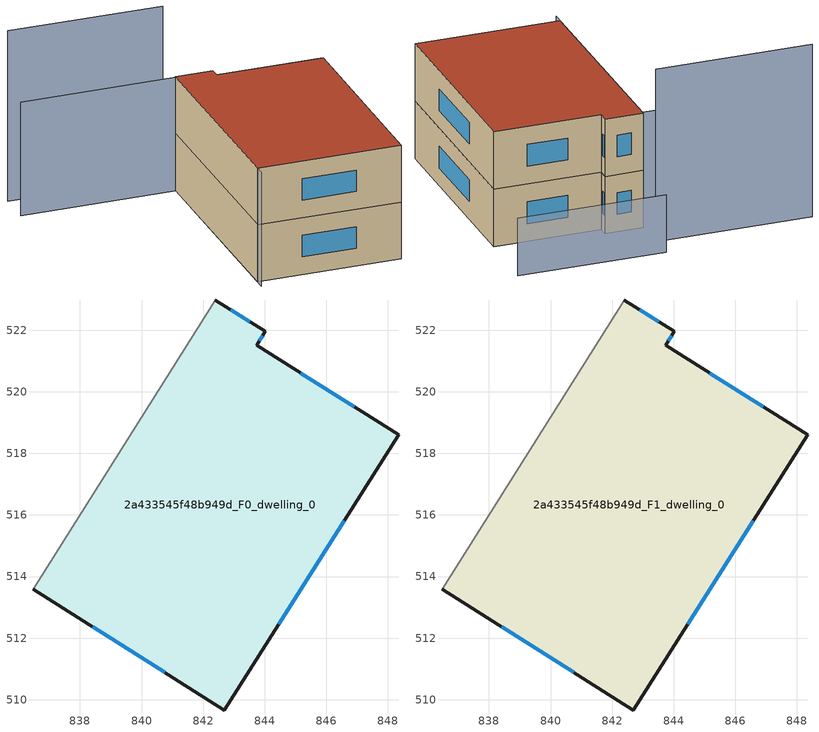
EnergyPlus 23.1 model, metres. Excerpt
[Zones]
2a433545f48b949d_F0_dwelling_0
 floor ground (EU_floor_Construction): 848.34,518.6 842.69,509.67 836.49,513.59 842.39,522.98 844.02,521.96 843.74,521.52 z0
 wall outside (EU_wall_Construction): 836.49,513.59 842.69,509.67 848.34,518.6 843.74,521.52 844.02,521.96 842.39,522.98 z0:3
 wall adiabatic (EU_wall_Construction): 842.39,522.98 836.49,513.59 z0:3
 window (EU_Window_Construction): 843.51,522.28 842.9,522.66 / 843.83,521.65 843.93,521.82 / 846.91,519.51 845.17,520.61 / 844.45,512.45 846.58,515.82 / 838.42,512.37 840.76,510.89 z0.93:2.07
2a433545f48b949d_F1_dwelling_0
 floor to 2a433545f48b949d_F0_dwelling_0 (EU_floor_Construction): 848.34,518.6 842.69,509.67 836.49,513.59 842.39,522.98 844.02,521.96 843.74,521.52 z3
 wall outside (EU_wall_Construction): 836.49,513.59 842.69,509.67 848.34,518.6 843.74,521.52 844.02,521.96 842.39,522.98 z3:6
 wall adiabatic (EU_wall_Construction): 842.39,522.98 836.49,513.59 z3:6
 window (EU_Window_Construction): 843.51,522.28 842.9,522.66 / 843.83,521.65 843.93,521.82 / 846.91,519.51 845.17,520.61 / 844.45,512.45 846.58,515.82 / 838.42,512.37 840.76,510.89 z3.93:5.07
 roof outside (EU_roof_Construction): 842.69,509.67 848.34,518.6 843.74,521.52 844.02,521.96 842.39,522.98 836.49,513.59 z6
shading: 850.25,521.47 843.9,525.49 z0:3; 843.28,524.39 836.57,528.6 z0:9; 835.65,527.14 842.35,522.92 / 842.35,522.92 836.22,513.16 z0:6
[Building]
EU S2 Campaign: North Axis=0; Terrain=City; Solar Distribution=FullExterior
[Site:Location]
Montreal-Trudeau.Intl.AP: Latitude=45.4667; Longitude=-73.75; Time Zone=-5; Elevation=36
[SizingPeriod:WeatherFileDays]
AnnualSizingPeriod: Begin Month=1; Begin Day of Month=1; End Month=12; End Day of Month=31; Day of Week for Start Day=Monday; Use Weather File Daylight Saving Period=No; Use Weather File Rain and Snow Indicators=No
[MATERIAL]
EU_InternalMass_Material: Roughness=MediumRough; Thickness=0.1; Conductivity=1; Density=1800; Specific Heat=900; Thermal Absorptance=0.9; Solar Absorptance=0.7; Visible Absorptance=0.7
[MATERIAL:NOMASS] Roughness=MediumRough; Thermal Absorptance=0.9; Solar Absorptance=0.7; Visible Absorptance=0.7
Name | Thermal Resistance
EU_wall_NoMass; EU_floor_NoMass | 1.51479
EU_roof_NoMass | 2.84114
[WINDOWMATERIAL:SIMPLEGLAZINGSYSTEM]
EU_Window_SimpleGlazing: UFactor=3.53504; Solar Heat Gain Coefficient=0.8; Visible Transmittance=0.8
[CONSTRUCTION]
EU_wall_Construction: EU_wall_NoMass
EU_roof_Construction: EU_roof_NoMass
EU_floor_Construction: EU_floor_NoMass
EU_Window_Construction: EU_Window_SimpleGlazing
EU_InternalMass_Construction: EU_InternalMass_Material
[ZONE] Type=1; Multiplier=1; Ceiling Height=autocalculate; Floor Area=autocalculate; Part of Total Floor Area=Yes
Name | Volume
2a433545f48b949d_F0_dwelling_0 | 236.146
2a433545f48b949d_F1_dwelling_0 | 236.147
[INTERNALMASS] Construction=EU_InternalMass_Construction; Surface Area=78.7154
Name | Zone or ZoneList
2a433545f48b949d_F0_dwelling_0_EU_InternalMass | 2a433545f48b949d_F0_dwelling_0
2a433545f48b949d_F1_dwelling_0_EU_InternalMass | 2a433545f48b949d_F1_dwelling_0
[OTHEREQUIPMENT] Fuel Type=Electricity; Design Level Calculation Method=Watts/Area; Power per Zone Floor Area=1; Fraction Latent=0; Fraction Radiant=0; Fraction Lost=0; Carbon Dioxide Generation Rate=0; EndUse Subcategory=EU_Step8_InternalGains
Name | Zone or ZoneList or Space or SpaceList | Schedule
EU_Step8_InternalGain_2a433545f48b949d_F0_dwelling_0_f000 | 2a433545f48b949d_F0_dwelling_0 | EU_Step8_GainSchedule_2a433545f48b949d_F0_dwelling_0_f000
EU_Step8_InternalGain_2a433545f48b949d_F1_dwelling_0_f000 | 2a433545f48b949d_F1_dwelling_0 | EU_Step8_GainSchedule_2a433545f48b949d_F1_dwelling_0_f000
[ZONEVENTILATION:DESIGNFLOWRATE] Schedule=EU_AlwaysOn; Design Flow Rate Calculation Method=AirChanges/Hour; Air Changes per Hour=0.775154; Ventilation Type=Natural; Fan Pressure Rise=0; Fan Total Efficiency=1; Constant Term Coefficient=1; Temperature Term Coefficient=0; Velocity Term Coefficient=0; Velocity Squared Term Coefficient=0; Minimum Indoor Temperature=-100; Maximum Indoor Temperature=100; Delta Temperature=-100; Minimum Outdoor Temperature=-100; Maximum Outdoor Temperature=100; Maximum Wind Speed=40
Name | Zone or ZoneList or Space or SpaceList
EU_ConstantAir_2a433545f48b949d_F0_dwelling_0 | 2a433545f48b949d_F0_dwelling_0
EU_ConstantAir_2a433545f48b949d_F1_dwelling_0 | 2a433545f48b949d_F1_dwelling_0
[HVACTEMPLATE:THERMOSTAT] Constant Heating Setpoint=20; Constant Cooling Setpoint=50
EU_HeatOnly_2a433545f48b949d_F0_dwelling_0; EU_HeatOnly_2a433545f48b949d_F1_dwelling_0
[HVACTEMPLATE:ZONE:IDEALLOADSAIRSYSTEM] System Availability Schedule=EU_AlwaysOn; Maximum Heating Supply Air Temperature=50; Minimum Cooling Supply Air Temperature=13; Maximum Heating Supply Air Humidity Ratio=0.0156; Minimum Cooling Supply Air Humidity Ratio=0.0077; Heating Limit=NoLimit; Cooling Limit=NoLimit; Heating Availability Schedule=EU_AlwaysOn; Cooling Availability Schedule=EU_CoolingOff; Dehumidification Control Type=ConstantSensibleHeatRatio; Cooling Sensible Heat Ratio=0.7; Dehumidification Setpoint=60; Humidification Control Type=None; Humidification Setpoint=30; Outdoor Air Method=None; Outdoor Air Flow Rate per Person=0.00944; Outdoor Air Flow Rate per Zone Floor Area=0; Outdoor Air Flow Rate per Zone=0; Demand Controlled Ventilation Type=None; Outdoor Air Economizer Type=NoEconomizer; Heat Recovery Type=None; Sensible Heat Recovery Effectiveness=0.7; Latent Heat Recovery Effectiveness=0.65
Name | Template Thermostat
2a433545f48b949d_F0_dwelling_0 | EU_HeatOnly_2a433545f48b949d_F0_dwelling_0
2a433545f48b949d_F1_dwelling_0 | EU_HeatOnly_2a433545f48b949d_F1_dwelling_0
[SIZING:ZONE] Zone Cooling Design Supply Air Temperature Input Method=SupplyAirTemperature; Zone Cooling Design Supply Air Temperature=13; Zone Heating Design Supply Air Temperature Input Method=SupplyAirTemperature; Zone Heating Design Supply Air Temperature=50; Zone Cooling Design Supply Air Humidity Ratio=0.008; Zone Heating Design Supply Air Humidity Ratio=0.008; Cooling Design Air Flow Method=DesignDay; Cooling Design Air Flow Rate=0; Cooling Minimum Air Flow per Zone Floor Area=0.000762; Cooling Minimum Air Flow=0; Cooling Minimum Air Flow Fraction=0.2; Heating Design Air Flow Method=DesignDay; Heating Design Air Flow Rate=0; Heating Maximum Air Flow per Zone Floor Area=0.002032; Heating Maximum Air Flow=0.141576; Heating Maximum Air Flow Fraction=0.3; Account for Dedicated Outdoor Air System=No; Dedicated Outdoor Air System Control Strategy=NeutralSupplyAir; Dedicated Outdoor Air Low Setpoint Temperature for Design=autosize; Dedicated Outdoor Air High Setpoint Temperature for Design=autosize; Zone Load Sizing Method=Sensible Load Only No Latent Load; Zone Latent Cooling Design Supply Air Humidity Ratio Input Method=HumidityRatioDifference; Zone Cooling Design Supply Air Humidity Ratio Difference=0.005; Zone Latent Heating Design Supply Air Humidity Ratio Input Method=HumidityRatioDifference; Zone Humidification Design Supply Air Humidity Ratio Difference=0.005
2a433545f48b949d_F0_dwelling_0; 2a433545f48b949d_F1_dwelling_0
[SCHEDULE:CONSTANT]
Name | Hourly Value
EU_AlwaysOn | 1
EU_CoolingOff | 0
[SCHEDULE:FILE] Column Number=1; Rows to Skip at Top=0; Number of Hours of Data=8760; Column Separator=Comma; Interpolate to Timestep=No; Minutes per Item=60; Adjust Schedule for Daylight Savings=Yes
Name | File
EU_Step8_GainSchedule_2a433545f48b949d_F0_dwelling_0_f000 | ../../schedules/2a433545f48b949d/2a433545f48b949d_F0_dwelling_0_f000_gain.csv
EU_Step8_GainSchedule_2a433545f48b949d_F1_dwelling_0_f000 | ../../schedules/2a433545f48b949d/2a433545f48b949d_F1_dwelling_0_f000_gain.csv
